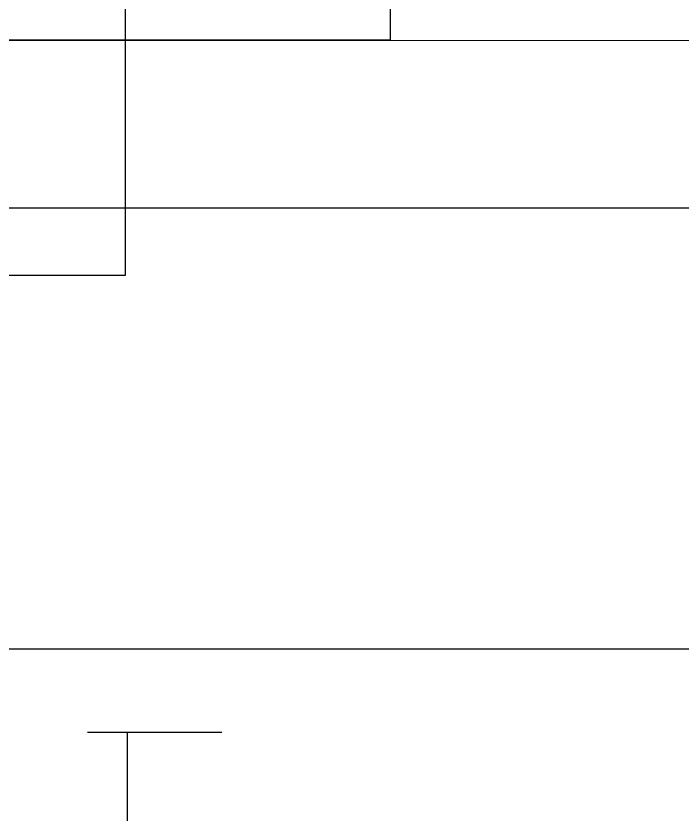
# Model space of a CAD drawing. Extents: x -82 to 113, y -82 to 93.
# Drawn here: x -1.528 to -1.033, y 71.088 to 71.682 of the extents above; entities that cross this region are included whole.
import ezdxf

# ---------------------------------------------------------------- set-up
doc = ezdxf.new("R2010")
doc.units = 0
doc.header["$MEASUREMENT"] = 0
doc.linetypes.add('TRAZO_Y_PUNTO', pattern=[1, 0.5, -0.25, 0, -0.25])
doc.layers.get('0').update_dxf_attribs({"linetype": 'CONTINUOUS'})
doc.layers.add('Ballons', color=7, linetype='CONTINUOUS')
doc.layers.add('VENT', color=5, linetype='CONTINUOUS')

# ---------------------------------------------------------------- blocks, each defined once
blk = doc.blocks.new('hdgh')
at = {"color": 3, "linetype": 'TRAZO_Y_PUNTO'}
blk.add_line((1.22561, 0.61013), (2.11532, 0.61013), dxfattribs=at)
at = {"ltscale": 0.25}
blk.add_line((2.00509, 0.61013), (2.00509, 0.32493), dxfattribs=at)
blk = doc.blocks.new('3204-1_Sash_Component')
for p, q in [((-0.06346, 3.05372), (-0.063, 0.01)), ((0.06176, 0.325), (0.06176, 2.82872)), ((0.38976, 2.82872), (0.38976, 0.325))]:
    blk.add_line(p, q)
blk = doc.blocks.new('3204_Sash_Yoke_Assembly')
blk.add_blockref('3204-1_Sash_Component', (0, 0))

msp = doc.modelspace()

# ---------------------------------------------------------------- linework, layer by layer
at = {"linetype": 'Continuous', "flags": 128}
msp.add_lwpolyline([(-1.24955, 71.93881), (-1.24956, 71.66381), (-2.34356, 71.66381), (-2.34355, 71.93881)], close=True, dxfattribs=at)
at = {"layer": 'Ballons', "linetype": 'Continuous'}
msp.add_lwpolyline([(-1.35905, 72.9465), (-1.35905, 71.93881), (-1.44655, 71.93881), (-1.44656, 71.48881), (-2.14656, 71.48881), (-2.14655, 71.93881), (-2.23405, 71.93881), (-2.23405, 72.9465)], dxfattribs=at)

# ---------------------------------------------------------------- block references
at = {"rotation": 359.9999338263835}
msp.add_blockref('hdgh', (-3.45021, 70.53905), dxfattribs=at)
at = {"layer": 'VENT', "xscale": -1, "rotation": 89.99993382638357}
msp.add_blockref('3204_Sash_Yoke_Assembly', (-0.6326, 71.60072), dxfattribs=at)

doc.saveas('drawing.dxf')
